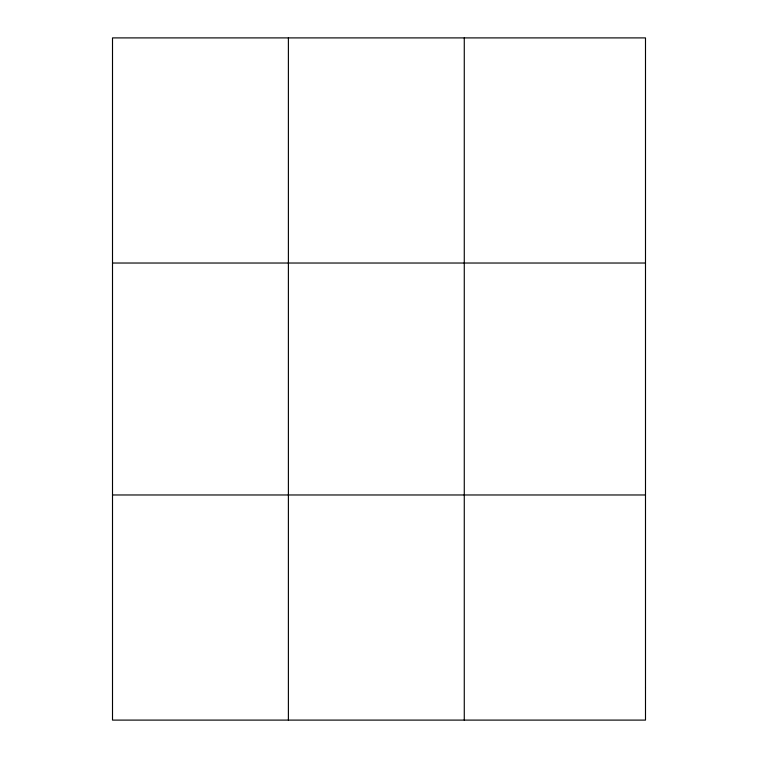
<?xml version="1.0" encoding="UTF-8"?>
<svg xmlns="http://www.w3.org/2000/svg" width="758" height="758" viewBox="0 0 758 758"><rect width="100%" height="100%" fill="white"/><g stroke="black" fill="none" stroke-linecap="round" stroke-linejoin="round"><path stroke-width="1.14" d="M288.391 720.1L288.391 37.9M464.275 720.1L464.275 37.9M112.506 263.026L645.494 263.026M112.506 494.974L645.494 494.974M645.494 687.942L645.494 720.1L112.506 720.1L112.506 37.9L645.494 37.9L645.494 687.942"/></g></svg>
